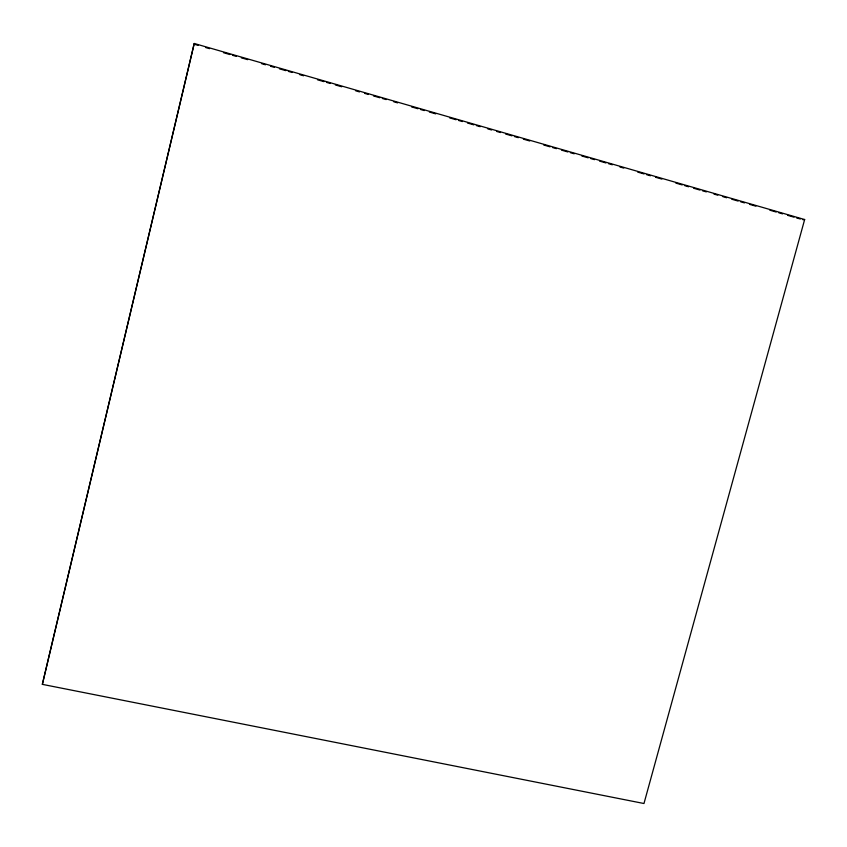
<?xml version="1.0" encoding="UTF-8"?>
<svg xmlns="http://www.w3.org/2000/svg" width="847" height="847" viewBox="0 0 847 847"><rect width="100%" height="100%" fill="white"/><g stroke="black" fill="none" stroke-linecap="round" stroke-linejoin="round"><path stroke-width="1.27" d="M42.35 684.355L194.228 43.483L804.65 219.532L643.974 803.517L42.35 684.355L194.228 43.483M802.892 219.733L804.65 219.532M194.312 44.277L198.124 45.378M205.747 47.57L209.558 48.671M223.534 52.705L229.886 54.536M232.427 55.267L236.239 56.368M241.321 57.829L247.673 59.661M261.649 63.684L265.46 64.785M270.542 66.257L274.354 67.347M279.436 68.819L285.788 70.65M288.34 71.381L292.151 72.482M299.774 74.674L303.586 75.775M317.561 79.809L323.914 81.64M326.455 82.371L330.266 83.472M335.348 84.933L341.701 86.765M355.676 90.798L359.488 91.9M364.57 93.361L368.381 94.462M373.463 95.923L379.816 97.754M382.357 98.485L386.168 99.586M393.791 101.788L397.603 102.879M411.578 106.913L417.931 108.744M420.472 109.475L424.283 110.576M429.365 112.037L435.718 113.869M449.693 117.902L456.046 119.734M458.587 120.465L462.398 121.566M467.48 123.027L473.833 124.858M476.374 125.589L480.185 126.69M487.808 128.892L491.62 129.993M496.702 131.454L500.513 132.556M505.595 134.017L511.948 135.848M514.489 136.579L518.3 137.68M523.382 139.152L529.735 140.983M543.71 145.006L550.063 146.838M552.604 147.569L556.415 148.67M561.497 150.131L567.85 151.962M570.391 152.704L574.202 153.794M581.825 155.996L588.178 157.828M590.719 158.558L594.53 159.66M599.612 161.121L605.965 162.952M608.506 163.693L612.317 164.784M619.94 166.986L623.752 168.087M637.727 172.11L644.08 173.942M646.621 174.683L650.432 175.774M655.514 177.245L661.867 179.077M675.842 183.1L682.195 184.932M684.736 185.662L688.547 186.764M693.629 188.235L699.982 190.067M702.523 190.797L706.334 191.898M713.957 194.09L717.769 195.191M722.851 196.652L726.662 197.753M731.744 199.225L738.097 201.057M740.638 201.787L744.449 202.888M749.531 204.349L755.884 206.181M769.859 210.204L776.212 212.036M778.753 212.777L782.564 213.868M787.646 215.339L793.999 217.171M796.54 217.901L800.351 219.002"/></g></svg>
